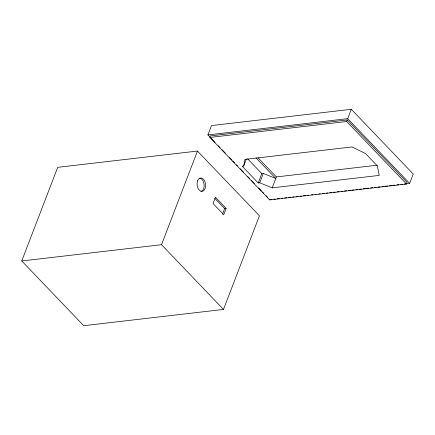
<?xml version="1.0" encoding="UTF-8"?>
<svg xmlns="http://www.w3.org/2000/svg" width="435" height="435" viewBox="0 0 435 435"><rect width="100%" height="100%" fill="white"/><g stroke="black" fill="none" stroke-linecap="round" stroke-linejoin="round"><path stroke-width="0.65" d="M243.676 166.05L244.948 159.4L352.007 146.938L365.53 153.571L377.281 165.844L379.249 175.397L272.196 187.86L259.706 182.792L258.216 182.966L242.192 166.224L243.676 166.05L246.313 159.183M21.75 260.973L57.697 167.334L197.463 151.059L259.434 215.793L223.487 309.432L83.721 325.706L21.75 260.973L161.521 244.698L223.487 309.432M161.521 244.698L197.463 151.059M214.961 142.288L207.919 134.932L211.513 125.568L351.279 109.294L413.25 174.027L409.656 183.391L404.278 184.016M209.871 137.438L210.475 135.878L347.266 119.946L407.1 182.444L406.502 184.01L269.705 199.937L209.871 137.438L346.668 121.506L406.502 184.01M222.475 214.232L224.634 208.615L226.124 208.441L223.726 214.683L213.041 203.52L215.439 197.278L226.124 208.441M258.216 182.966L261.81 173.603L263.3 173.429L275.79 178.497L256.057 157.889M259.706 182.792L263.3 173.429M272.196 187.86L276.388 176.936L377.384 165.175M207.919 134.932L347.685 118.657L351.279 109.294M346.668 121.506L347.266 119.946M269.885 199.665L271.902 199.431M273.919 199.192L275.263 199.04M277.28 198.8L279.292 198.567M281.309 198.333L282.652 198.175M284.669 197.941L286.687 197.708M288.699 197.474L290.716 197.24M292.733 197.006L294.076 196.848M296.094 196.615L298.111 196.375M300.123 196.142L301.466 195.984M303.483 195.75L305.5 195.516M307.518 195.282L308.861 195.125M311.547 194.815L312.89 194.657M314.907 194.423L316.25 194.266M318.942 193.95L320.285 193.798M322.297 193.559L324.314 193.325M326.332 193.091L327.675 192.933M329.692 192.7L331.709 192.466M333.721 192.232L335.07 192.074M337.081 191.84L339.099 191.607M341.116 191.373L342.459 191.215M344.476 190.981L346.488 190.742M348.506 190.508L350.523 190.274M351.866 190.117L353.883 189.883M355.895 189.649L357.913 189.415M359.256 189.258L361.273 189.024M363.29 188.79L365.308 188.556M366.651 188.398L368.668 188.165M370.68 187.925L372.697 187.692M374.714 187.458L376.058 187.3M378.075 187.066L380.087 186.833M382.104 186.599L384.121 186.365M385.464 186.207L387.482 185.973M389.499 185.74L391.511 185.5M392.854 185.348L394.871 185.109M396.889 184.875L398.906 184.641M400.918 184.407L402.266 184.25M347.685 118.657L409.656 183.391M258.069 157.802L276.388 176.936M247.618 158.775L261.81 173.603M218.245 145.72L220.121 147.683M222.002 149.645L225.286 153.076M229.511 157.492L231.86 159.944M232.801 160.923L234.677 162.886M236.553 164.843L237.494 165.827M240.31 168.769L243.595 172.2M247.819 176.615L249.701 178.578M251.577 180.536L254.393 183.483M258.618 187.893L261.435 190.834M262.376 191.819L263.784 193.287M266.133 195.739L267.541 197.213M214.879 198.425L224.634 208.615M199.801 178.165A6.742 4.247 83.4 0 1 204.097 184.619A6.742 4.247 83.4 0 1 201.013 191.471M197.604 180.77A6.742 4.247 83.4 0 0 201.394 191.356A6.742 4.247 83.4 0 0 205.026 181.895A6.742 4.247 83.4 0 0 197.604 180.77"/></g></svg>
